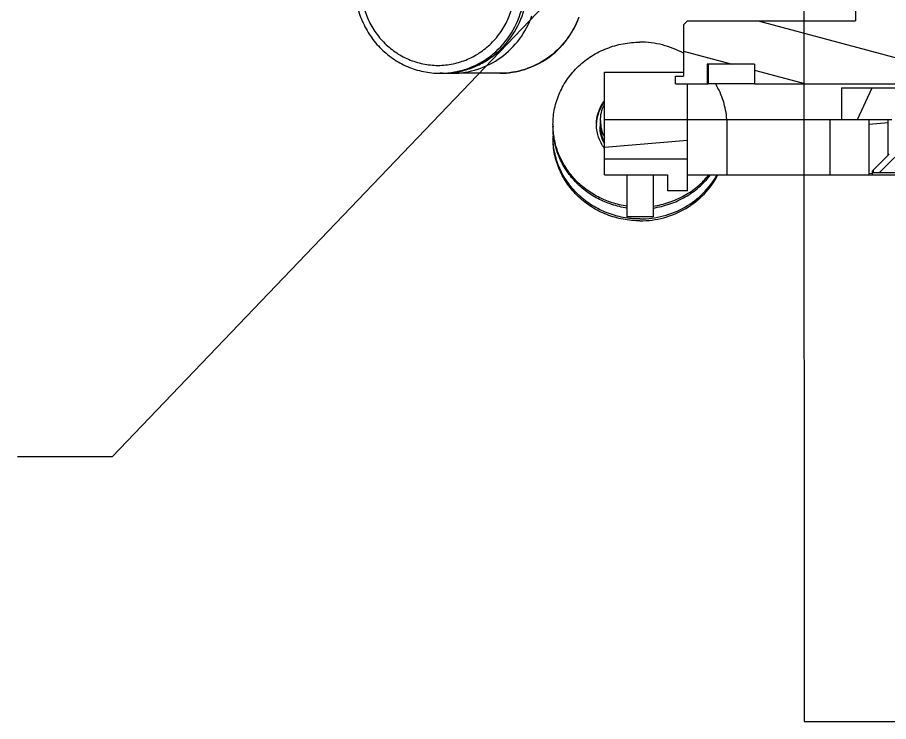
# Model space of a CAD drawing. Header units: millimetres. Extents: x 0 to 841, y 0 to 594.
# Drawn here: x 368.2 to 423.3, y 145.3 to 189.9 of the extents above; entities that cross this region are included whole.
import ezdxf

# ---------------------------------------------------------------- set-up
doc = ezdxf.new("R2010")
doc.units = ezdxf.units.MM
doc.header["$LTSCALE"] = 46.255
doc.layers.get('0').update_dxf_attribs({"linetype": 'CONTINUOUS'})
doc.layers.add('APSF_BLANK_LAYER', color=7, linetype='CONTINUOUS')
doc.layers.add('AXIS', color=7, linetype='CONTINUOUS')
doc.styles.get("Standard").update_dxf_attribs({"font": 'txt', "width": 0.85})
doc.dimstyles.get("Standard").update_dxf_attribs({"dimtxt": 3.5, "dimasz": 3.5, "dimexe": 1.5, "dimexo": 1, "dimtad": 1, "dimtxsty": 'STANDARD', "dimcen": 0.09, "dimadec": 0, "dimazin": 0, "dimtol": 1, "dimtp": 0.01, "dimtm": 0.01, "dimtfac": 1, "dimtofl": 0, "dimtmove": 0, "dimatfit": 3, "dimfxl": 1, "dimtolj": 1, "dimarcsym": 0})

msp = doc.modelspace()

# ---------------------------------------------------------------- linework, layer by layer
at = {"color": 7, "linetype": 'CONTINUOUS'}
for p, q in [((421.167, 194.405), (421.167, 189.655)), ((403.674, 189.863), (403.672, 189.859)), ((403.686, 189.854), (403.689, 189.863)), ((410.292, 189.405), (410.542, 189.655)), ((410.542, 189.655), (421.167, 189.655)), ((410.292, 189.405), (410.292, 186.155)), ((414.792, 186.905), (411.792, 186.905)), ((411.792, 186.905), (411.792, 185.655)), ((414.792, 186.905), (414.792, 185.655)), ((405.292, 186.405), (410.292, 186.405)), ((405.292, 179.905), (405.292, 186.405)), ((409.792, 186.155), (410.292, 186.155)), ((409.792, 185.655), (409.792, 186.155)), ((409.792, 185.655), (411.863, 185.655)), ((410.542, 178.905), (410.542, 185.655)), ((414.792, 185.655), (427.292, 185.655)), ((420.292, 185.405), (426.542, 185.405)), ((420.292, 185.405), (420.292, 183.405)), ((405.292, 183.405), (423.467, 183.405)), ((413.042, 183.405), (413.042, 179.905)), ((419.542, 183.405), (419.542, 179.905)), ((422.042, 179.905), (422.042, 183.405)), ((423.242, 181.155), (423.242, 183.405)), ((410.542, 180.905), (405.292, 180.905)), ((422.242, 180.155), (423.292, 181.205)), ((422.292, 180.155), (422.242, 180.155)), ((422.242, 179.905), (422.242, 180.155)), ((422.292, 180.205), (422.292, 180.055)), ((405.292, 179.905), (409.292, 179.905)), ((406.717, 179.905), (406.717, 177.255)), ((408.367, 179.905), (408.367, 177.255)), ((409.292, 179.905), (409.292, 178.905)), ((410.542, 179.905), (441.542, 179.905)), ((422.292, 180.055), (426.292, 180.055)), ((410.542, 178.905), (409.292, 178.905)), ((408.367, 177.255), (406.717, 177.255))]:
    msp.add_line(p, q, dxfattribs=at)
at = {"color": 2, "linetype": 'CONTINUOUS'}
for p, q in [((415.02, 189.655), (425.042, 186.969)), ((410.292, 187.729), (413.368, 186.905)), ((414.792, 186.523), (418.033, 185.655)), ((421.285, 183.405), (422.218, 185.405)), ((423.242, 183.199), (422.042, 183.094)), ((425.117, 182.484), (422.689, 180.055)), ((410.542, 182.088), (405.292, 181.628)), ((422.242, 179.985), (422.042, 179.967))]:
    msp.add_line(p, q, dxfattribs=at)
at = {"color": 7, "linetype": 'CONTINUOUS'}
for centre, radius, start, end in [((394.901, 191.507), 5.175, 270.0003, 271.7494), ((395.675, 191.51), 5.177, 266.5866, 269.9982), ((406.99, 183.085), 4.948, 180, 181.3775), ((407.263, 183.085), 2.471, 180.0001, 180.9207), ((406.99, 182.331), 4.948, 176.3209, 181.3775)]:
    msp.add_arc(centre, radius, start, end, dxfattribs=at)
for points, knots in [([(389.523, 191.882), (389.523, 191.52), (389.592, 190.795), (389.899, 189.75), (390.397, 188.785), (391.069, 187.938), (391.889, 187.242), (392.825, 186.724), (393.842, 186.404), (394.549, 186.332), (394.901, 186.332)], [0, 0, 0, 0, 0.126751, 0.253229, 0.379221, 0.504571, 0.629225, 0.753235, 0.876748, 1, 1, 1, 1]), ([(389.894, 191.882), (389.894, 191.553), (389.957, 190.892), (390.235, 189.94), (390.688, 189.061), (391.298, 188.291), (392.042, 187.658), (392.891, 187.188), (393.813, 186.898), (394.772, 186.8), (395.731, 186.898), (396.653, 187.188), (397.502, 187.658), (398.246, 188.291), (398.856, 189.061), (399.308, 189.94), (399.587, 190.892), (399.65, 191.553), (399.65, 191.882)], [0, 0, 0, 0, 0.063559, 0.126956, 0.19006, 0.252775, 0.315069, 0.376969, 0.438567, 0.5, 0.561433, 0.623031, 0.684931, 0.747225, 0.80994, 0.873044, 0.936441, 1, 1, 1, 1]), ([(395.059, 186.335), (395.348, 186.344), (395.925, 186.41), (396.763, 186.652), (397.553, 187.031), (398.513, 187.705), (399.495, 188.836), (399.957, 189.945), (400.098, 190.52)], [0, 0, 0, 0, 0.12342, 0.247105, 0.37125, 0.496001, 0.746757, 1, 1, 1, 1]), ([(395.06, 186.332), (395.349, 186.332), (395.93, 186.381), (396.776, 186.599), (397.578, 186.955), (398.559, 187.602), (399.573, 188.708), (400.065, 189.807), (400.22, 190.379)], [0, 0, 0, 0, 0.123485, 0.247192, 0.371333, 0.496059, 0.746751, 1, 1, 1, 1]), ([(395.675, 186.332), (396.217, 186.332), (397.314, 186.507), (398.798, 187.266), (399.992, 188.448), (400.521, 189.445), (400.707, 189.97)], [0, 0, 0, 0, 0.247, 0.495518, 0.746501, 1, 1, 1, 1]), ([(403.672, 189.859), (403.479, 189.348), (402.942, 188.379), (401.754, 187.234), (400.291, 186.501), (399.214, 186.332), (398.68, 186.332)], [0, 0, 0, 0, 0.253441, 0.504388, 0.752928, 1, 1, 1, 1]), ([(398.68, 186.332), (399.215, 186.332), (400.296, 186.501), (401.763, 187.233), (402.953, 188.376), (403.492, 189.343), (403.686, 189.854)], [0, 0, 0, 0, 0.247604, 0.496403, 0.747172, 1, 1, 1, 1]), ([(402.042, 183.085), (402.042, 183.426), (402.114, 184.112), (402.43, 185.097), (402.943, 186.006), (403.632, 186.801), (404.471, 187.452), (405.428, 187.936), (406.464, 188.234), (407.183, 188.301), (407.542, 188.301)], [0, 0, 0, 0, 0.121729, 0.243964, 0.367131, 0.491505, 0.617172, 0.744022, 0.871769, 1, 1, 1, 1]), ([(410.295, 187.6), (409.878, 187.829), (408.979, 188.182), (408.021, 188.301), (407.542, 188.301)], [0, 0, 0, 0, 0.498354, 1, 1, 1, 1]), ([(413.032, 183.404), (413.007, 183.798), (412.86, 184.585), (412.532, 185.315), (412.328, 185.656)], [0, 0, 0, 0, 0.498299, 1, 1, 1, 1]), ([(404.792, 183.085), (404.792, 183.349), (404.879, 183.884), (405.13, 184.364), (405.288, 184.579)], [0, 0, 0, 0, 0.497623, 1, 1, 1, 1]), ([(404.794, 183.085), (404.802, 183.336), (404.896, 183.841), (405.137, 184.295), (405.288, 184.499)], [0, 0, 0, 0, 0.497642, 1, 1, 1, 1]), ([(406.716, 177.809), (406.396, 177.856), (405.762, 178.002), (404.867, 178.377), (404.055, 178.897), (403.352, 179.545), (402.781, 180.301), (402.359, 181.141), (402.1, 182.038), (402.042, 182.658), (402.042, 182.966)], [0, 0, 0, 0, 0.128283, 0.255866, 0.382467, 0.507925, 0.632219, 0.755472, 0.877945, 1, 1, 1, 1]), ([(406.716, 177.928), (406.401, 177.974), (405.777, 178.117), (404.895, 178.483), (404.093, 178.989), (403.395, 179.619), (402.822, 180.356), (402.394, 181.176), (402.122, 182.055), (402.051, 182.663), (402.044, 182.966)], [0, 0, 0, 0, 0.128237, 0.25579, 0.382385, 0.507859, 0.632186, 0.755474, 0.877965, 1, 1, 1, 1]), ([(405.288, 181.591), (405.134, 181.801), (404.887, 182.267), (404.797, 182.787), (404.793, 183.045)], [0, 0, 0, 0, 0.502369, 1, 1, 1, 1]), ([(407.542, 176.997), (407.183, 176.997), (406.464, 177.064), (405.428, 177.361), (404.471, 177.845), (403.632, 178.497), (402.943, 179.292), (402.43, 180.2), (402.114, 181.186), (402.042, 181.871), (402.042, 182.212)], [0, 0, 0, 0, 0.128231, 0.255978, 0.382828, 0.508495, 0.632869, 0.756036, 0.878271, 1, 1, 1, 1]), ([(407.542, 177.116), (407.188, 177.116), (406.48, 177.181), (405.457, 177.47), (404.511, 177.94), (403.678, 178.574), (402.988, 179.349), (402.468, 180.237), (402.137, 181.202), (402.052, 181.876), (402.044, 182.212)], [0, 0, 0, 0, 0.128182, 0.255894, 0.382732, 0.508414, 0.632822, 0.756029, 0.878288, 1, 1, 1, 1]), ([(407.542, 176.997), (408.05, 176.997), (409.066, 177.131), (410.474, 177.72), (411.661, 178.654), (412.247, 179.468), (412.474, 179.903)], [0, 0, 0, 0, 0.253892, 0.505923, 0.754759, 1, 1, 1, 1]), ([(407.542, 177.116), (408.038, 177.116), (409.031, 177.243), (410.412, 177.807), (411.586, 178.701), (412.177, 179.483), (412.409, 179.902)], [0, 0, 0, 0, 0.253754, 0.505728, 0.754624, 1, 1, 1, 1]), ([(408.368, 177.809), (408.726, 177.861), (409.432, 178.031), (410.418, 178.48), (411.292, 179.104), (411.781, 179.624), (411.995, 179.904)], [0, 0, 0, 0, 0.252993, 0.504362, 0.753464, 1, 1, 1, 1]), ([(408.368, 177.928), (408.713, 177.978), (409.393, 178.14), (410.348, 178.562), (411.201, 179.148), (411.685, 179.638), (411.899, 179.902)], [0, 0, 0, 0, 0.252841, 0.504145, 0.753302, 1, 1, 1, 1])]:
    msp.add_open_spline(points, degree=3, knots=knots, dxfattribs=at)
at = {"layer": 'APSF_BLANK_LAYER', "color": 7, "linetype": 'CONTINUOUS'}
for p in [(405.017, 183.007), (405.017, 183.004)]:
    msp.add_line(p, (405.017, 183.006), dxfattribs=at)
for centre, radius, start, end in [((407.293, 183.005), 2.276, 172.4153, 179.9519), ((407.285, 183.006), 2.268, 180.042, 181.279), ((407.291, 183.006), 2.274, 171.9646, 172.4134), ((407.293, 183.005), 2.275, 171.6682, 171.9646)]:
    msp.add_arc(centre, radius, start, end, dxfattribs=at)
for points, knots in [([(405.289, 181.875), (405.201, 182.04), (405.064, 182.393), (405.017, 182.768), (405.017, 182.955)], [0, 0, 0, 0, 0.501451, 1, 1, 1, 1]), ([(405.289, 181.926), (405.205, 182.084), (405.072, 182.419), (405.022, 182.777), (405.018, 182.955)], [0, 0, 0, 0, 0.501434, 1, 1, 1, 1])]:
    msp.add_open_spline(points, degree=3, knots=knots, dxfattribs=at)
at = {"layer": 'AXIS', "color": 7, "linetype": 'CONTINUOUS'}
for p, q in [((411.863, 186.905), (411.863, 185.655)), ((395.06, 186.332), (394.901, 186.332)), ((398.68, 186.332), (395.675, 186.332)), ((414.792, 185.655), (411.863, 185.655)), ((405.042, 183.323), (405.042, 183.006))]:
    msp.add_line(p, q, dxfattribs=at)
for points in [[(405.042, 183.323), (405.042, 183.5), (405.084, 183.855), (405.209, 184.191), (405.289, 184.35)], [(405.042, 183.323), (405.042, 183.146), (405.084, 182.791), (405.209, 182.455), (405.289, 182.296)], [(405.042, 183.006), (405.042, 182.829), (405.084, 182.473), (405.209, 182.137), (405.289, 181.979)]]:
    msp.add_open_spline(points, degree=3, knots=[0, 0, 0, 0, 0.498665, 1, 1, 1, 1], dxfattribs=at)

# ---------------------------------------------------------------- leaders
at = {"color": 2, "linetype": 'CONTINUOUS'}
for points, override in [([(417.891, 225.104), (417.919, 145.322), (424.12, 145.322)], {"dimtad": 0, "dimldrblk": 'DOTBLANK'}), ([(408.627, 198.095), (374.181, 162.065), (368.181, 162.065)], {"dimtad": 0, "dimldrblk": 'DOT'})]:
    msp.add_leader(points, dimstyle='STANDARD', override=override, dxfattribs=at)

doc.saveas('drawing.dxf')
